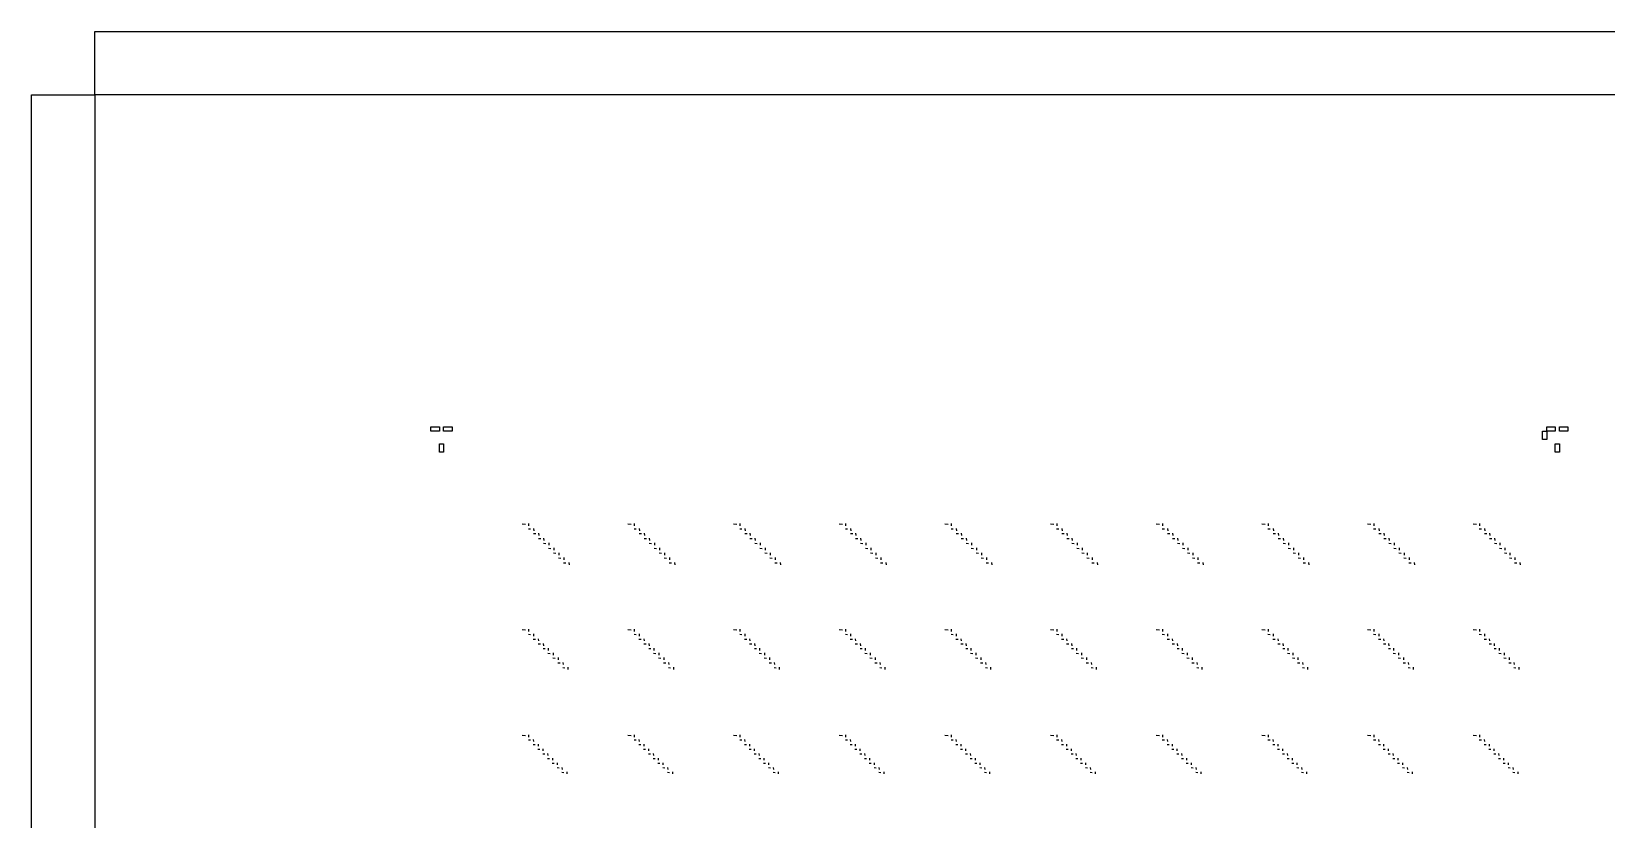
# Model space of a CAD drawing. Extents: x 0 to 300000, y 0 to 300000.
# Drawn here: x 0 to 74528, y 262723 to 300000 of the extents above; entities that cross this region are included whole.
import ezdxf

# ---------------------------------------------------------------- set-up
doc = ezdxf.new("R2010")
doc.units = 0
doc.header["$MEASUREMENT"] = 0
doc.layers.get('0').update_dxf_attribs({"linetype": 'CONTINUOUS'})

msp = doc.modelspace()

# ---------------------------------------------------------------- linework, layer by layer
at = {"color": 7}
for p, q in [((23220, 276705), (23380, 276695)), ((23520, 276725), (23525, 276620)), ((28220, 276705), (28380, 276695)), ((28520, 276725), (28525, 276620)), ((33220, 276705), (33380, 276695)), ((33520, 276725), (33525, 276620)), ((38220, 276705), (38380, 276695)), ((38520, 276725), (38525, 276620)), ((43220, 276705), (43380, 276695)), ((43520, 276725), (43525, 276620)), ((48220, 276705), (48380, 276695)), ((48520, 276725), (48525, 276620)), ((53220, 276705), (53380, 276695)), ((53520, 276725), (53525, 276620)), ((58220, 276705), (58380, 276695)), ((58520, 276725), (58525, 276620)), ((63220, 276705), (63380, 276695)), ((63520, 276725), (63525, 276620)), ((68220, 276705), (68380, 276695)), ((68520, 276725), (68525, 276620)), ((23510, 276480), (23620, 276475)), ((23750, 276250), (23860, 276245)), ((23760, 276495), (23765, 276385)), ((23985, 276020), (24095, 276010)), ((23995, 276265), (24005, 276155)), ((24225, 275790), (24335, 275780)), ((24235, 276035), (24245, 275925)), ((24475, 275805), (24480, 275695)), ((28510, 276480), (28620, 276475)), ((28750, 276250), (28860, 276245)), ((28760, 276495), (28765, 276385)), ((28985, 276020), (29095, 276010)), ((28995, 276265), (29005, 276155)), ((29225, 275790), (29335, 275780)), ((29235, 276035), (29245, 275925)), ((29475, 275805), (29480, 275695)), ((33510, 276480), (33620, 276475)), ((33750, 276250), (33860, 276245)), ((33760, 276495), (33765, 276385)), ((33985, 276020), (34095, 276010)), ((33995, 276265), (34005, 276155)), ((34225, 275790), (34335, 275780)), ((34235, 276035), (34245, 275925)), ((34475, 275805), (34480, 275695)), ((38510, 276480), (38620, 276475)), ((38750, 276250), (38860, 276245)), ((38760, 276495), (38765, 276385)), ((38985, 276020), (39095, 276010)), ((38995, 276265), (39005, 276155)), ((39225, 275790), (39335, 275780)), ((39235, 276035), (39245, 275925)), ((39475, 275805), (39480, 275695)), ((43510, 276480), (43620, 276475)), ((43750, 276250), (43860, 276245)), ((43760, 276495), (43765, 276385)), ((43985, 276020), (44095, 276010)), ((43995, 276265), (44005, 276155)), ((44225, 275790), (44335, 275780)), ((44235, 276035), (44245, 275925)), ((44475, 275805), (44480, 275695)), ((48510, 276480), (48620, 276475)), ((48750, 276250), (48860, 276245)), ((48760, 276495), (48765, 276385)), ((48985, 276020), (49095, 276010)), ((48995, 276265), (49005, 276155)), ((49225, 275790), (49335, 275780)), ((49235, 276035), (49245, 275925)), ((49475, 275805), (49480, 275695)), ((53510, 276480), (53620, 276475)), ((53750, 276250), (53860, 276245)), ((53760, 276495), (53765, 276385)), ((53985, 276020), (54095, 276010)), ((53995, 276265), (54005, 276155)), ((54225, 275790), (54335, 275780)), ((54235, 276035), (54245, 275925)), ((54475, 275805), (54480, 275695)), ((58510, 276480), (58620, 276475)), ((58750, 276250), (58860, 276245)), ((58760, 276495), (58765, 276385)), ((58985, 276020), (59095, 276010)), ((58995, 276265), (59005, 276155)), ((59225, 275790), (59335, 275780)), ((59235, 276035), (59245, 275925)), ((59475, 275805), (59480, 275695)), ((63510, 276480), (63620, 276475)), ((63750, 276250), (63860, 276245)), ((63760, 276495), (63765, 276385)), ((63985, 276020), (64095, 276010)), ((63995, 276265), (64005, 276155)), ((64225, 275790), (64335, 275780)), ((64235, 276035), (64245, 275925)), ((64475, 275805), (64480, 275695)), ((68510, 276480), (68620, 276475)), ((68750, 276250), (68860, 276245)), ((68760, 276495), (68765, 276385)), ((68985, 276020), (69095, 276010)), ((68995, 276265), (69005, 276155)), ((69225, 275790), (69335, 275780)), ((69235, 276035), (69245, 275925)), ((69475, 275805), (69480, 275695)), ((24465, 275560), (24575, 275550)), ((24705, 275330), (24810, 275320)), ((24710, 275575), (24720, 275465)), ((24940, 275100), (25050, 275090)), ((24950, 275345), (24960, 275235)), ((25190, 275115), (25195, 275005)), ((29465, 275560), (29575, 275550)), ((29705, 275330), (29810, 275320)), ((29710, 275575), (29720, 275465)), ((29940, 275100), (30050, 275090)), ((29950, 275345), (29960, 275235)), ((30190, 275115), (30195, 275005)), ((34465, 275560), (34575, 275550)), ((34705, 275330), (34810, 275320)), ((34710, 275575), (34720, 275465)), ((34940, 275100), (35050, 275090)), ((34950, 275345), (34960, 275235)), ((35190, 275115), (35195, 275005)), ((39465, 275560), (39575, 275550)), ((39705, 275330), (39810, 275320)), ((39710, 275575), (39720, 275465)), ((39940, 275100), (40050, 275090)), ((39950, 275345), (39960, 275235)), ((40190, 275115), (40195, 275005)), ((44465, 275560), (44575, 275550)), ((44705, 275330), (44810, 275320)), ((44710, 275575), (44720, 275465)), ((44940, 275100), (45050, 275090)), ((44950, 275345), (44960, 275235)), ((45190, 275115), (45195, 275005)), ((49465, 275560), (49575, 275550)), ((49705, 275330), (49810, 275320)), ((49710, 275575), (49720, 275465)), ((49940, 275100), (50050, 275090)), ((49950, 275345), (49960, 275235)), ((50190, 275115), (50195, 275005)), ((54465, 275560), (54575, 275550)), ((54705, 275330), (54810, 275320)), ((54710, 275575), (54720, 275465)), ((54940, 275100), (55050, 275090)), ((54950, 275345), (54960, 275235)), ((55190, 275115), (55195, 275005)), ((59465, 275560), (59575, 275550)), ((59705, 275330), (59810, 275320)), ((59710, 275575), (59720, 275465)), ((59940, 275100), (60050, 275090)), ((59950, 275345), (59960, 275235)), ((60190, 275115), (60195, 275005)), ((64465, 275560), (64575, 275550)), ((64705, 275330), (64810, 275320)), ((64710, 275575), (64720, 275465)), ((64940, 275100), (65050, 275090)), ((64950, 275345), (64960, 275235)), ((65190, 275115), (65195, 275005)), ((69465, 275560), (69575, 275550)), ((69705, 275330), (69810, 275320)), ((69710, 275575), (69720, 275465)), ((69940, 275100), (70050, 275090)), ((69950, 275345), (69960, 275235)), ((70190, 275115), (70195, 275005)), ((25180, 274870), (25290, 274860)), ((25430, 274885), (25435, 274775)), ((30180, 274870), (30290, 274860)), ((30430, 274885), (30435, 274775)), ((35180, 274870), (35290, 274860)), ((35430, 274885), (35435, 274775)), ((40180, 274870), (40290, 274860)), ((40430, 274885), (40435, 274775)), ((45180, 274870), (45290, 274860)), ((45430, 274885), (45435, 274775)), ((50180, 274870), (50290, 274860)), ((50430, 274885), (50435, 274775)), ((55180, 274870), (55290, 274860)), ((55430, 274885), (55435, 274775)), ((60180, 274870), (60290, 274860)), ((60430, 274885), (60435, 274775)), ((65180, 274870), (65290, 274860)), ((65430, 274885), (65435, 274775)), ((70180, 274870), (70290, 274860)), ((70430, 274885), (70435, 274775)), ((23220, 271705), (23380, 271695)), ((23510, 271485), (23615, 271480)), ((23515, 271725), (23525, 271620)), ((23750, 271500), (23755, 271395)), ((28220, 271705), (28380, 271695)), ((28510, 271485), (28615, 271480)), ((28515, 271725), (28525, 271620)), ((28750, 271500), (28755, 271395)), ((33220, 271705), (33380, 271695)), ((33510, 271485), (33615, 271480)), ((33515, 271725), (33525, 271620)), ((33750, 271500), (33755, 271395)), ((38220, 271705), (38380, 271695)), ((38510, 271485), (38615, 271480)), ((38515, 271725), (38525, 271620)), ((38750, 271500), (38755, 271395)), ((43220, 271705), (43380, 271695)), ((43510, 271485), (43615, 271480)), ((43515, 271725), (43525, 271620)), ((43750, 271500), (43755, 271395)), ((48220, 271705), (48380, 271695)), ((48510, 271485), (48615, 271480)), ((48515, 271725), (48525, 271620)), ((48750, 271500), (48755, 271395)), ((53220, 271705), (53380, 271695)), ((53510, 271485), (53615, 271480)), ((53515, 271725), (53525, 271620)), ((53750, 271500), (53755, 271395)), ((58220, 271705), (58380, 271695)), ((58510, 271485), (58615, 271480)), ((58515, 271725), (58525, 271620)), ((58750, 271500), (58755, 271395)), ((63220, 271705), (63380, 271695)), ((63510, 271485), (63615, 271480)), ((63515, 271725), (63525, 271620)), ((63750, 271500), (63755, 271395)), ((68220, 271705), (68380, 271695)), ((68510, 271485), (68615, 271480)), ((68515, 271725), (68525, 271620)), ((68750, 271500), (68755, 271395)), ((23740, 271260), (23845, 271255)), ((23975, 271035), (24080, 271030)), ((23980, 271275), (23990, 271170)), ((24205, 270810), (24310, 270805)), ((24215, 271050), (24220, 270945)), ((24440, 270585), (24545, 270580)), ((24450, 270825), (24455, 270720)), ((24680, 270600), (24685, 270500)), ((28740, 271260), (28845, 271255)), ((28975, 271035), (29080, 271030)), ((28980, 271275), (28990, 271170)), ((29205, 270810), (29310, 270805)), ((29215, 271050), (29220, 270945)), ((29440, 270585), (29545, 270580)), ((29450, 270825), (29455, 270720)), ((29680, 270600), (29685, 270500)), ((33740, 271260), (33845, 271255)), ((33975, 271035), (34080, 271030)), ((33980, 271275), (33990, 271170)), ((34205, 270810), (34310, 270805)), ((34215, 271050), (34220, 270945)), ((34440, 270585), (34545, 270580)), ((34450, 270825), (34455, 270720)), ((34680, 270600), (34685, 270500)), ((38740, 271260), (38845, 271255)), ((38975, 271035), (39080, 271030)), ((38980, 271275), (38990, 271170)), ((39205, 270810), (39310, 270805)), ((39215, 271050), (39220, 270945)), ((39440, 270585), (39545, 270580)), ((39450, 270825), (39455, 270720)), ((39680, 270600), (39685, 270500)), ((43740, 271260), (43845, 271255)), ((43975, 271035), (44080, 271030)), ((43980, 271275), (43990, 271170)), ((44205, 270810), (44310, 270805)), ((44215, 271050), (44220, 270945)), ((44440, 270585), (44545, 270580)), ((44450, 270825), (44455, 270720)), ((44680, 270600), (44685, 270500)), ((48740, 271260), (48845, 271255)), ((48975, 271035), (49080, 271030)), ((48980, 271275), (48990, 271170)), ((49205, 270810), (49310, 270805)), ((49215, 271050), (49220, 270945)), ((49440, 270585), (49545, 270580)), ((49450, 270825), (49455, 270720)), ((49680, 270600), (49685, 270500)), ((53740, 271260), (53845, 271255)), ((53975, 271035), (54080, 271030)), ((53980, 271275), (53990, 271170)), ((54205, 270810), (54310, 270805)), ((54215, 271050), (54220, 270945)), ((54440, 270585), (54545, 270580)), ((54450, 270825), (54455, 270720)), ((54680, 270600), (54685, 270500)), ((58740, 271260), (58845, 271255)), ((58975, 271035), (59080, 271030)), ((58980, 271275), (58990, 271170)), ((59205, 270810), (59310, 270805)), ((59215, 271050), (59220, 270945)), ((59440, 270585), (59545, 270580)), ((59450, 270825), (59455, 270720)), ((59680, 270600), (59685, 270500)), ((63740, 271260), (63845, 271255)), ((63975, 271035), (64080, 271030)), ((63980, 271275), (63990, 271170)), ((64205, 270810), (64310, 270805)), ((64215, 271050), (64220, 270945)), ((64440, 270585), (64545, 270580)), ((64450, 270825), (64455, 270720)), ((64680, 270600), (64685, 270500)), ((68740, 271260), (68845, 271255)), ((68975, 271035), (69080, 271030)), ((68980, 271275), (68990, 271170)), ((69205, 270810), (69310, 270805)), ((69215, 271050), (69220, 270945)), ((69440, 270585), (69545, 270580)), ((69450, 270825), (69455, 270720)), ((69680, 270600), (69685, 270500)), ((24670, 270365), (24775, 270355)), ((24905, 270140), (25010, 270130)), ((24915, 270380), (24920, 270275)), ((25135, 269915), (25240, 269905)), ((25145, 270155), (25155, 270050)), ((25380, 269930), (25385, 269825)), ((29670, 270365), (29775, 270355)), ((29905, 270140), (30010, 270130)), ((29915, 270380), (29920, 270275)), ((30135, 269915), (30240, 269905)), ((30145, 270155), (30155, 270050)), ((30380, 269930), (30385, 269825)), ((34670, 270365), (34775, 270355)), ((34905, 270140), (35010, 270130)), ((34915, 270380), (34920, 270275)), ((35135, 269915), (35240, 269905)), ((35145, 270155), (35155, 270050)), ((35380, 269930), (35385, 269825)), ((39670, 270365), (39775, 270355)), ((39905, 270140), (40010, 270130)), ((39915, 270380), (39920, 270275)), ((40135, 269915), (40240, 269905)), ((40145, 270155), (40155, 270050)), ((40380, 269930), (40385, 269825)), ((44670, 270365), (44775, 270355)), ((44905, 270140), (45010, 270130)), ((44915, 270380), (44920, 270275)), ((45135, 269915), (45240, 269905)), ((45145, 270155), (45155, 270050)), ((45380, 269930), (45385, 269825)), ((49670, 270365), (49775, 270355)), ((49905, 270140), (50010, 270130)), ((49915, 270380), (49920, 270275)), ((50135, 269915), (50240, 269905)), ((50145, 270155), (50155, 270050)), ((50380, 269930), (50385, 269825)), ((54670, 270365), (54775, 270355)), ((54905, 270140), (55010, 270130)), ((54915, 270380), (54920, 270275)), ((55135, 269915), (55240, 269905)), ((55145, 270155), (55155, 270050)), ((55380, 269930), (55385, 269825)), ((59670, 270365), (59775, 270355)), ((59905, 270140), (60010, 270130)), ((59915, 270380), (59920, 270275)), ((60135, 269915), (60240, 269905)), ((60145, 270155), (60155, 270050)), ((60380, 269930), (60385, 269825)), ((64670, 270365), (64775, 270355)), ((64905, 270140), (65010, 270130)), ((64915, 270380), (64920, 270275)), ((65135, 269915), (65240, 269905)), ((65145, 270155), (65155, 270050)), ((65380, 269930), (65385, 269825)), ((69670, 270365), (69775, 270355)), ((69905, 270140), (70010, 270130)), ((69915, 270380), (69920, 270275)), ((70135, 269915), (70240, 269905)), ((70145, 270155), (70155, 270050)), ((70380, 269930), (70385, 269825)), ((23220, 266705), (23380, 266695)), ((23510, 266490), (23610, 266485)), ((23515, 266725), (23520, 266625)), ((23735, 266270), (23835, 266265)), ((23740, 266505), (23750, 266405)), ((23970, 266285), (23975, 266185)), ((24195, 266065), (24200, 265965)), ((28220, 266705), (28380, 266695)), ((28510, 266490), (28610, 266485)), ((28515, 266725), (28520, 266625)), ((28735, 266270), (28835, 266265)), ((28740, 266505), (28750, 266405)), ((28970, 266285), (28975, 266185)), ((29195, 266065), (29200, 265965)), ((33220, 266705), (33380, 266695)), ((33510, 266490), (33610, 266485)), ((33515, 266725), (33520, 266625)), ((33735, 266270), (33835, 266265)), ((33740, 266505), (33750, 266405)), ((33970, 266285), (33975, 266185)), ((34195, 266065), (34200, 265965)), ((38220, 266705), (38380, 266695)), ((38510, 266490), (38610, 266485)), ((38515, 266725), (38520, 266625)), ((38735, 266270), (38835, 266265)), ((38740, 266505), (38750, 266405)), ((38970, 266285), (38975, 266185)), ((39195, 266065), (39200, 265965)), ((43220, 266705), (43380, 266695)), ((43510, 266490), (43610, 266485)), ((43515, 266725), (43520, 266625)), ((43735, 266270), (43835, 266265)), ((43740, 266505), (43750, 266405)), ((43970, 266285), (43975, 266185)), ((44195, 266065), (44200, 265965)), ((48220, 266705), (48380, 266695)), ((48510, 266490), (48610, 266485)), ((48515, 266725), (48520, 266625)), ((48735, 266270), (48835, 266265)), ((48740, 266505), (48750, 266405)), ((48970, 266285), (48975, 266185)), ((49195, 266065), (49200, 265965)), ((53220, 266705), (53380, 266695)), ((53510, 266490), (53610, 266485)), ((53515, 266725), (53520, 266625)), ((53735, 266270), (53835, 266265)), ((53740, 266505), (53750, 266405)), ((53970, 266285), (53975, 266185)), ((54195, 266065), (54200, 265965)), ((58220, 266705), (58380, 266695)), ((58510, 266490), (58610, 266485)), ((58515, 266725), (58520, 266625)), ((58735, 266270), (58835, 266265)), ((58740, 266505), (58750, 266405)), ((58970, 266285), (58975, 266185)), ((59195, 266065), (59200, 265965)), ((63220, 266705), (63380, 266695)), ((63510, 266490), (63610, 266485)), ((63515, 266725), (63520, 266625)), ((63735, 266270), (63835, 266265)), ((63740, 266505), (63750, 266405)), ((63970, 266285), (63975, 266185)), ((64195, 266065), (64200, 265965)), ((68220, 266705), (68380, 266695)), ((68510, 266490), (68610, 266485)), ((68515, 266725), (68520, 266625)), ((68735, 266270), (68835, 266265)), ((68740, 266505), (68750, 266405)), ((68970, 266285), (68975, 266185)), ((69195, 266065), (69200, 265965)), ((23960, 266055), (24060, 266045)), ((24190, 265835), (24290, 265825)), ((24415, 265615), (24515, 265610)), ((24420, 265850), (24430, 265750)), ((24640, 265395), (24740, 265390)), ((24650, 265630), (24655, 265530)), ((24875, 265410), (24880, 265310)), ((28960, 266055), (29060, 266045)), ((29190, 265835), (29290, 265825)), ((29415, 265615), (29515, 265610)), ((29420, 265850), (29430, 265750)), ((29640, 265395), (29740, 265390)), ((29650, 265630), (29655, 265530)), ((29875, 265410), (29880, 265310)), ((33960, 266055), (34060, 266045)), ((34190, 265835), (34290, 265825)), ((34415, 265615), (34515, 265610)), ((34420, 265850), (34430, 265750)), ((34640, 265395), (34740, 265390)), ((34650, 265630), (34655, 265530)), ((34875, 265410), (34880, 265310)), ((38960, 266055), (39060, 266045)), ((39190, 265835), (39290, 265825)), ((39415, 265615), (39515, 265610)), ((39420, 265850), (39430, 265750)), ((39640, 265395), (39740, 265390)), ((39650, 265630), (39655, 265530)), ((39875, 265410), (39880, 265310)), ((43960, 266055), (44060, 266045)), ((44190, 265835), (44290, 265825)), ((44415, 265615), (44515, 265610)), ((44420, 265850), (44430, 265750)), ((44640, 265395), (44740, 265390)), ((44650, 265630), (44655, 265530)), ((44875, 265410), (44880, 265310)), ((48960, 266055), (49060, 266045)), ((49190, 265835), (49290, 265825)), ((49415, 265615), (49515, 265610)), ((49420, 265850), (49430, 265750)), ((49640, 265395), (49740, 265390)), ((49650, 265630), (49655, 265530)), ((49875, 265410), (49880, 265310)), ((53960, 266055), (54060, 266045)), ((54190, 265835), (54290, 265825)), ((54415, 265615), (54515, 265610)), ((54420, 265850), (54430, 265750)), ((54640, 265395), (54740, 265390)), ((54650, 265630), (54655, 265530)), ((54875, 265410), (54880, 265310)), ((58960, 266055), (59060, 266045)), ((59190, 265835), (59290, 265825)), ((59415, 265615), (59515, 265610)), ((59420, 265850), (59430, 265750)), ((59640, 265395), (59740, 265390)), ((59650, 265630), (59655, 265530)), ((59875, 265410), (59880, 265310)), ((63960, 266055), (64060, 266045)), ((64190, 265835), (64290, 265825)), ((64415, 265615), (64515, 265610)), ((64420, 265850), (64430, 265750)), ((64640, 265395), (64740, 265390)), ((64650, 265630), (64655, 265530)), ((64875, 265410), (64880, 265310)), ((68960, 266055), (69060, 266045)), ((69190, 265835), (69290, 265825)), ((69415, 265615), (69515, 265610)), ((69420, 265850), (69430, 265750)), ((69640, 265395), (69740, 265390)), ((69650, 265630), (69655, 265530)), ((69875, 265410), (69880, 265310)), ((24870, 265180), (24965, 265170)), ((25095, 264960), (25195, 264950)), ((25100, 265190), (25110, 265090)), ((25330, 264970), (25335, 264875)), ((29870, 265180), (29965, 265170)), ((30095, 264960), (30195, 264950)), ((30100, 265190), (30110, 265090)), ((30330, 264970), (30335, 264875)), ((34870, 265180), (34965, 265170)), ((35095, 264960), (35195, 264950)), ((35100, 265190), (35110, 265090)), ((35330, 264970), (35335, 264875)), ((39870, 265180), (39965, 265170)), ((40095, 264960), (40195, 264950)), ((40100, 265190), (40110, 265090)), ((40330, 264970), (40335, 264875)), ((44870, 265180), (44965, 265170)), ((45095, 264960), (45195, 264950)), ((45100, 265190), (45110, 265090)), ((45330, 264970), (45335, 264875)), ((49870, 265180), (49965, 265170)), ((50095, 264960), (50195, 264950)), ((50100, 265190), (50110, 265090)), ((50330, 264970), (50335, 264875)), ((54870, 265180), (54965, 265170)), ((55095, 264960), (55195, 264950)), ((55100, 265190), (55110, 265090)), ((55330, 264970), (55335, 264875)), ((59870, 265180), (59965, 265170)), ((60095, 264960), (60195, 264950)), ((60100, 265190), (60110, 265090)), ((60330, 264970), (60335, 264875)), ((64870, 265180), (64965, 265170)), ((65095, 264960), (65195, 264950)), ((65100, 265190), (65110, 265090)), ((65330, 264970), (65335, 264875)), ((69870, 265180), (69965, 265170)), ((70095, 264960), (70195, 264950)), ((70100, 265190), (70110, 265090)), ((70330, 264970), (70335, 264875))]:
    msp.add_line(p, q, dxfattribs=at)
for points in [[(3000, 300000, 0), (297000, 300000, 0), (297000, 297000, 0), (3000, 297000, 0), (3000, 300000, 0)], [(0, 297000, 0), (3000, 297000, 0), (3000, 3000, 0), (0, 3000, 0), (0, 297000, 0)], [(18900, 281300, 0), (19300, 281300, 0), (19300, 281100, 0), (18900, 281100, 0), (18900, 281300, 0)], [(19500, 281300, 0), (19900, 281300, 0), (19900, 281100, 0), (19500, 281100, 0), (19500, 281300, 0)], [(71500, 281100, 0), (71700, 281100, 0), (71700, 280700, 0), (71500, 280700, 0), (71500, 281100, 0)], [(71700, 281300, 0), (72100, 281300, 0), (72100, 281100, 0), (71700, 281100, 0), (71700, 281300, 0)], [(72300, 281300, 0), (72700, 281300, 0), (72700, 281100, 0), (72300, 281100, 0), (72300, 281300, 0)], [(19300, 280500, 0), (19500, 280500, 0), (19500, 280100, 0), (19300, 280100, 0), (19300, 280500, 0)], [(72100, 280500, 0), (72300, 280500, 0), (72300, 280100, 0), (72100, 280100, 0), (72100, 280500, 0)]]:
    msp.add_polyline3d(points)

doc.saveas('drawing.dxf')
